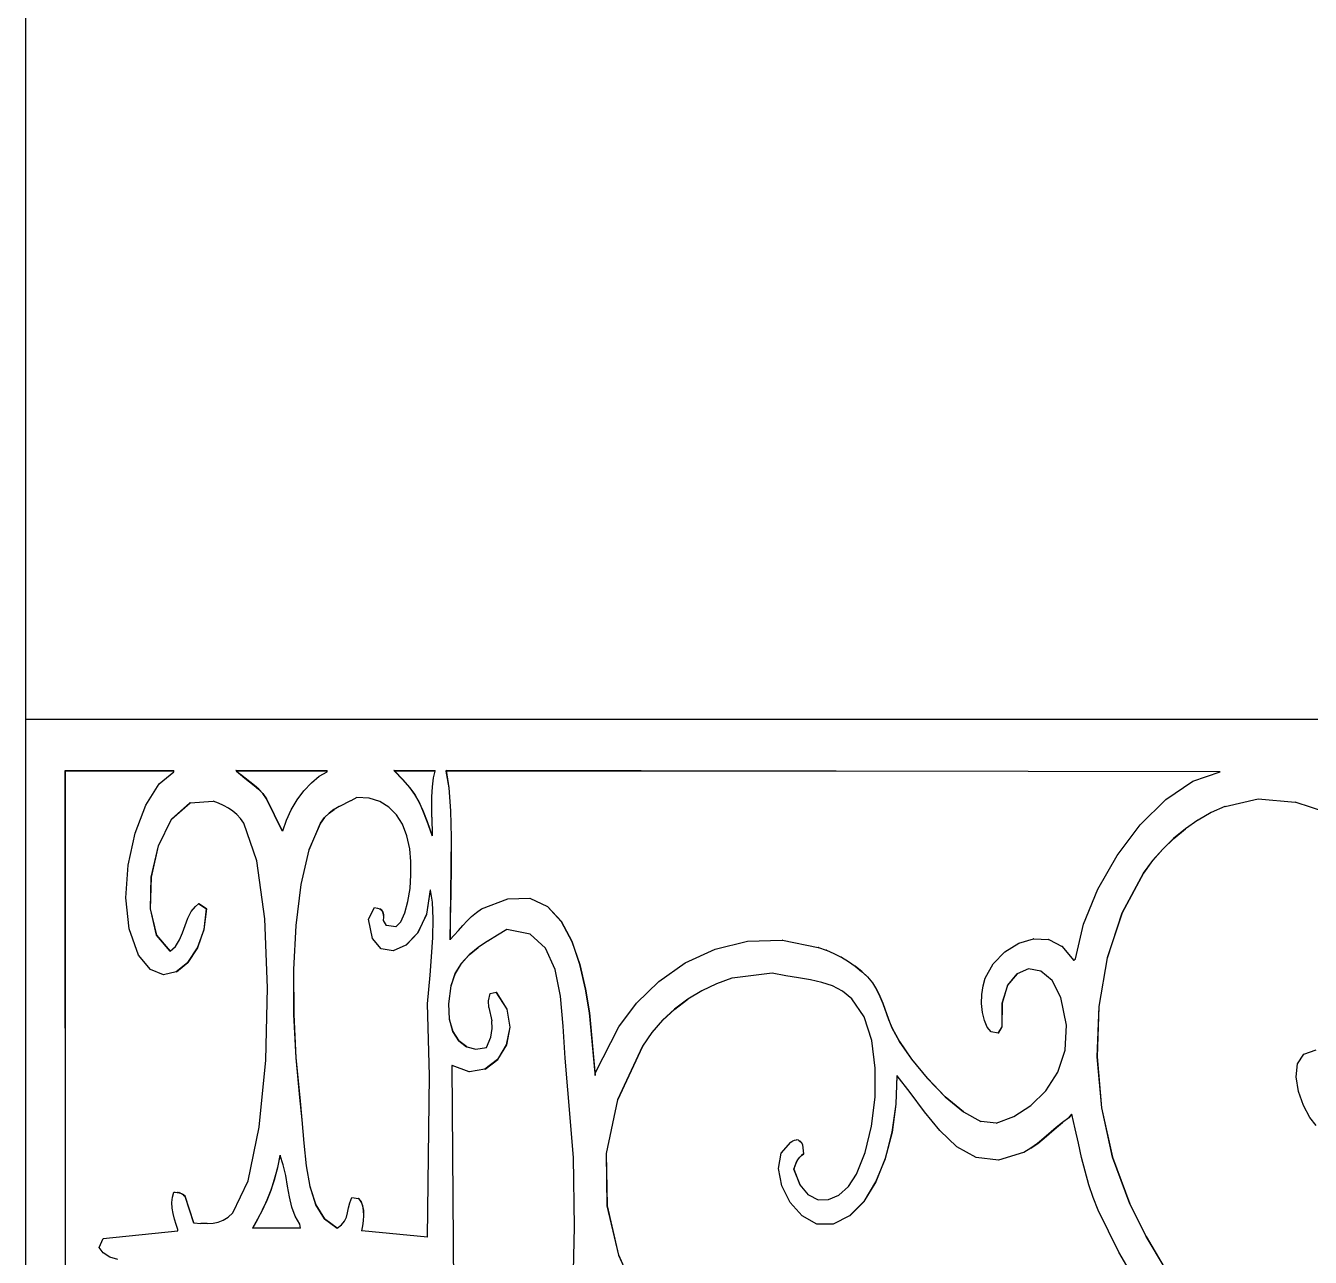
# Model space of a CAD drawing. Header units: inches. Extents: x 1397 to 20304, y -27267 to -746.
# Drawn here: x 14226.23 to 14240.91, y -23843.9 to -23829.84 of the extents above; entities that cross this region are included whole.
import ezdxf

# ---------------------------------------------------------------- set-up
doc = ezdxf.new("R2010")
doc.units = ezdxf.units.IN
doc.header["$LTSCALE"] = 17
doc.header["$MEASUREMENT"] = 0
doc.layers.add('25 BOT BAR', color=12, linetype='Continuous', lineweight=25)

msp = doc.modelspace()

# ---------------------------------------------------------------- linework, layer by layer
for p, q in [((14226.234, -23861.759), (14226.234, -23837.759)), ((14226.234, -23837.759), (14241.717, -23837.759)), ((14226.685, -23838.345), (14226.683, -23838.345)), ((14226.683, -23838.345), (14226.683, -23838.352)), ((14226.685, -23838.352), (14226.683, -23838.352)), ((14226.683, -23838.352), (14226.688, -23847.259)), ((14226.685, -23838.345), (14227.928, -23838.345)), ((14226.685, -23838.352), (14226.685, -23838.345)), ((14227.928, -23838.352), (14226.685, -23838.352)), ((14226.69, -23847.259), (14226.685, -23838.352)), ((14227.757, -23838.497), (14227.928, -23838.36)), ((14227.928, -23838.352), (14227.928, -23838.345)), ((14227.928, -23838.36), (14227.928, -23838.352)), ((14228.635, -23838.345), (14228.643, -23838.352)), ((14228.637, -23838.345), (14228.635, -23838.345)), ((14228.645, -23838.352), (14228.637, -23838.345)), ((14228.637, -23838.345), (14229.678, -23838.345)), ((14228.645, -23838.352), (14228.643, -23838.352)), ((14228.643, -23838.352), (14228.686, -23838.391)), ((14228.688, -23838.391), (14228.645, -23838.352)), ((14229.678, -23838.352), (14228.645, -23838.352)), ((14229.587, -23838.411), (14229.678, -23838.36)), ((14229.678, -23838.352), (14229.678, -23838.345)), ((14229.678, -23838.36), (14229.678, -23838.352)), ((14230.441, -23838.345), (14230.544, -23838.45)), ((14230.443, -23838.345), (14230.441, -23838.345)), ((14230.451, -23838.352), (14230.443, -23838.345)), ((14230.443, -23838.345), (14230.912, -23838.345)), ((14230.911, -23838.352), (14230.451, -23838.352)), ((14230.546, -23838.45), (14230.451, -23838.352)), ((14230.893, -23838.43), (14230.911, -23838.352)), ((14230.911, -23838.352), (14230.912, -23838.345)), ((14231.036, -23838.345), (14231.069, -23838.542)), ((14231.038, -23838.345), (14231.036, -23838.345)), ((14231.039, -23838.352), (14231.038, -23838.345)), ((14235.493, -23838.352), (14231.038, -23838.345)), ((14235.493, -23838.352), (14231.039, -23838.352)), ((14231.071, -23838.542), (14231.039, -23838.352)), ((14239.877, -23838.36), (14235.493, -23838.352)), ((14239.567, -23838.467), (14239.877, -23838.36)), ((14227.605, -23838.741), (14227.757, -23838.497)), ((14228.686, -23838.391), (14228.738, -23838.433)), ((14228.688, -23838.391), (14228.686, -23838.391)), ((14228.74, -23838.433), (14228.688, -23838.391)), ((14228.738, -23838.433), (14228.792, -23838.474)), ((14228.74, -23838.433), (14228.738, -23838.433)), ((14228.794, -23838.474), (14228.74, -23838.433)), ((14228.792, -23838.474), (14228.845, -23838.515)), ((14228.794, -23838.474), (14228.792, -23838.474)), ((14228.847, -23838.515), (14228.794, -23838.474)), ((14228.845, -23838.515), (14228.895, -23838.559)), ((14228.847, -23838.515), (14228.845, -23838.515)), ((14228.897, -23838.559), (14228.847, -23838.515)), ((14229.411, -23838.575), (14229.497, -23838.484)), ((14229.497, -23838.484), (14229.587, -23838.411)), ((14230.544, -23838.45), (14230.62, -23838.538)), ((14230.546, -23838.45), (14230.544, -23838.45)), ((14230.622, -23838.538), (14230.546, -23838.45)), ((14230.875, -23838.644), (14230.881, -23838.532)), ((14230.881, -23838.532), (14230.893, -23838.43)), ((14239.258, -23838.676), (14239.567, -23838.467)), ((14228.895, -23838.559), (14228.941, -23838.609)), ((14228.897, -23838.559), (14228.895, -23838.559)), ((14228.944, -23838.609), (14228.897, -23838.559)), ((14228.941, -23838.609), (14228.983, -23838.667)), ((14228.944, -23838.609), (14228.941, -23838.609)), ((14228.985, -23838.667), (14228.944, -23838.609)), ((14228.983, -23838.667), (14229.162, -23839.033)), ((14228.985, -23838.667), (14228.983, -23838.667)), ((14229.164, -23839.033), (14228.985, -23838.667)), ((14229.266, -23838.793), (14229.334, -23838.679)), ((14229.334, -23838.679), (14229.411, -23838.575)), ((14230.015, -23838.652), (14229.948, -23838.691)), ((14230.156, -23838.662), (14230.015, -23838.652)), ((14230.278, -23838.699), (14230.156, -23838.662)), ((14230.62, -23838.538), (14230.678, -23838.618)), ((14230.622, -23838.538), (14230.62, -23838.538)), ((14230.681, -23838.618), (14230.622, -23838.538)), ((14230.678, -23838.618), (14230.726, -23838.703)), ((14230.681, -23838.618), (14230.678, -23838.618)), ((14230.728, -23838.703), (14230.681, -23838.618)), ((14230.874, -23838.761), (14230.875, -23838.644)), ((14231.069, -23838.542), (14231.088, -23838.805)), ((14231.071, -23838.542), (14231.069, -23838.542)), ((14231.09, -23838.805), (14231.071, -23838.542)), ((14238.965, -23838.965), (14239.258, -23838.676)), ((14239.935, -23838.755), (14240.314, -23838.667)), ((14240.314, -23838.667), (14240.734, -23838.705)), ((14227.485, -23839.062), (14227.605, -23838.741)), ((14228.11, -23838.712), (14227.899, -23838.9)), ((14227.901, -23838.9), (14228.113, -23838.712)), ((14228.113, -23838.712), (14228.11, -23838.712)), ((14228.113, -23838.712), (14228.377, -23838.696)), ((14228.437, -23838.717), (14228.377, -23838.696)), ((14228.494, -23838.743), (14228.437, -23838.717)), ((14228.549, -23838.773), (14228.494, -23838.743)), ((14228.6, -23838.808), (14228.549, -23838.773)), ((14228.646, -23838.848), (14228.6, -23838.808)), ((14229.212, -23838.912), (14229.266, -23838.793)), ((14229.699, -23838.83), (14229.647, -23838.88)), ((14229.649, -23838.88), (14229.701, -23838.83)), ((14229.755, -23838.79), (14229.699, -23838.83)), ((14229.701, -23838.83), (14229.699, -23838.83)), ((14229.701, -23838.83), (14229.757, -23838.79)), ((14229.757, -23838.79), (14229.755, -23838.79)), ((14229.815, -23838.756), (14229.757, -23838.79)), ((14229.817, -23838.756), (14229.815, -23838.756)), ((14229.946, -23838.691), (14229.817, -23838.756)), ((14229.948, -23838.691), (14229.946, -23838.691)), ((14230.383, -23838.762), (14230.278, -23838.699)), ((14230.469, -23838.849), (14230.383, -23838.762)), ((14230.726, -23838.703), (14230.77, -23838.802)), ((14230.728, -23838.703), (14230.726, -23838.703)), ((14230.772, -23838.802), (14230.728, -23838.703)), ((14230.77, -23838.802), (14230.819, -23838.928)), ((14230.772, -23838.802), (14230.77, -23838.802)), ((14230.821, -23838.928), (14230.772, -23838.802)), ((14230.875, -23838.879), (14230.874, -23838.761)), ((14231.088, -23838.805), (14231.095, -23839.11)), ((14231.09, -23838.805), (14231.088, -23838.805)), ((14231.097, -23839.11), (14231.09, -23838.805)), ((14239.775, -23838.826), (14239.626, -23838.912)), ((14239.777, -23838.826), (14239.775, -23838.826)), ((14239.933, -23838.755), (14239.777, -23838.826)), ((14239.935, -23838.755), (14239.933, -23838.755)), ((14241.107, -23838.828), (14240.734, -23838.705)), ((14227.899, -23838.9), (14227.749, -23839.204)), ((14227.751, -23839.204), (14227.901, -23838.9)), ((14227.901, -23838.9), (14227.899, -23838.9)), ((14228.688, -23838.894), (14228.646, -23838.848)), ((14228.725, -23838.945), (14228.688, -23838.894)), ((14228.874, -23839.378), (14228.725, -23838.945)), ((14229.173, -23839.033), (14229.212, -23838.912)), ((14229.6, -23838.945), (14229.469, -23839.249)), ((14229.471, -23839.249), (14229.602, -23838.945)), ((14229.647, -23838.88), (14229.6, -23838.945)), ((14229.602, -23838.945), (14229.6, -23838.945)), ((14229.602, -23838.945), (14229.649, -23838.88)), ((14229.649, -23838.88), (14229.647, -23838.88)), ((14230.537, -23838.958), (14230.469, -23838.849)), ((14230.588, -23839.089), (14230.537, -23838.958)), ((14230.819, -23838.928), (14230.879, -23839.091)), ((14230.821, -23838.928), (14230.819, -23838.928)), ((14230.879, -23839.085), (14230.821, -23838.928)), ((14230.875, -23838.879), (14230.879, -23839.085)), ((14238.702, -23839.314), (14238.965, -23838.965)), ((14239.624, -23838.912), (14239.483, -23839.01)), ((14239.626, -23838.912), (14239.624, -23838.912)), ((14227.406, -23839.426), (14227.485, -23839.062)), ((14229.164, -23839.033), (14229.162, -23839.033)), ((14229.173, -23839.033), (14229.164, -23839.033)), ((14230.621, -23839.238), (14230.588, -23839.089)), ((14230.879, -23839.091), (14230.879, -23839.085)), ((14231.095, -23839.11), (14231.094, -23839.433)), ((14231.097, -23839.11), (14231.095, -23839.11)), ((14231.096, -23839.433), (14231.097, -23839.11)), ((14239.347, -23839.12), (14239.222, -23839.242)), ((14239.224, -23839.242), (14239.349, -23839.12)), ((14239.481, -23839.01), (14239.347, -23839.12)), ((14239.349, -23839.12), (14239.347, -23839.12)), ((14239.349, -23839.12), (14239.483, -23839.01)), ((14239.483, -23839.01), (14239.481, -23839.01)), ((14227.749, -23839.204), (14227.666, -23839.564)), ((14227.668, -23839.564), (14227.751, -23839.204)), ((14227.751, -23839.204), (14227.749, -23839.204)), ((14229.469, -23839.249), (14229.377, -23839.648)), ((14229.379, -23839.648), (14229.471, -23839.249)), ((14229.471, -23839.249), (14229.469, -23839.249)), ((14230.635, -23839.382), (14230.621, -23839.238)), ((14239.222, -23839.242), (14239.106, -23839.374)), ((14239.109, -23839.374), (14239.224, -23839.242)), ((14239.224, -23839.242), (14239.222, -23839.242)), ((14228.964, -23840.037), (14228.874, -23839.378)), ((14230.635, -23839.538), (14230.635, -23839.382)), ((14238.482, -23839.7), (14238.702, -23839.314)), ((14239.106, -23839.374), (14239.002, -23839.516)), ((14239.004, -23839.516), (14239.109, -23839.374)), ((14239.109, -23839.374), (14239.106, -23839.374)), ((14227.379, -23839.8), (14227.406, -23839.426)), ((14230.624, -23839.694), (14230.635, -23839.538)), ((14231.094, -23839.433), (14231.089, -23839.752)), ((14231.091, -23839.752), (14231.096, -23839.433)), ((14231.096, -23839.433), (14231.094, -23839.433)), ((14239.002, -23839.516), (14238.758, -23839.969)), ((14238.76, -23839.969), (14239.004, -23839.516)), ((14239.004, -23839.516), (14239.002, -23839.516)), ((14227.666, -23839.564), (14227.656, -23839.924)), ((14227.658, -23839.924), (14227.668, -23839.564)), ((14227.668, -23839.564), (14227.666, -23839.564)), ((14229.377, -23839.648), (14229.32, -23840.113)), ((14229.323, -23840.113), (14229.379, -23839.648)), ((14229.379, -23839.648), (14229.377, -23839.648)), ((14230.6, -23839.842), (14230.624, -23839.694)), ((14230.856, -23839.706), (14230.813, -23839.985)), ((14230.858, -23839.713), (14230.856, -23839.706)), ((14238.319, -23840.101), (14238.482, -23839.7)), ((14227.415, -23840.154), (14227.379, -23839.8)), ((14230.566, -23839.971), (14230.6, -23839.842)), ((14230.815, -23839.985), (14230.858, -23839.713)), ((14230.881, -23839.85), (14230.858, -23839.713)), ((14230.889, -23840.037), (14230.881, -23839.85)), ((14231.089, -23839.752), (14231.084, -23840.041)), ((14231.086, -23840.041), (14231.091, -23839.752)), ((14231.091, -23839.752), (14231.089, -23839.752)), ((14231.44, -23839.926), (14231.743, -23839.809)), ((14231.743, -23839.809), (14231.992, -23839.803)), ((14231.994, -23839.803), (14231.992, -23839.803)), ((14231.994, -23839.803), (14232.193, -23839.896)), ((14227.656, -23839.924), (14227.727, -23840.225)), ((14227.658, -23839.924), (14227.656, -23839.924)), ((14227.729, -23840.225), (14227.658, -23839.924)), ((14228.085, -23840.03), (14228.123, -23839.956)), ((14228.123, -23839.956), (14228.175, -23839.897)), ((14228.175, -23839.897), (14228.209, -23839.867)), ((14228.211, -23839.867), (14228.209, -23839.867)), ((14228.209, -23839.867), (14228.21, -23839.868)), ((14228.211, -23839.867), (14228.21, -23839.868)), ((14228.21, -23839.868), (14228.298, -23839.926)), ((14228.298, -23839.926), (14228.211, -23839.867)), ((14228.298, -23839.926), (14228.27, -23840.161)), ((14228.272, -23840.161), (14228.3, -23839.926)), ((14228.3, -23839.926), (14228.298, -23839.926)), ((14230.15, -23840.043), (14230.217, -23839.911)), ((14230.219, -23839.911), (14230.217, -23839.911)), ((14230.219, -23839.911), (14230.251, -23839.915)), ((14230.253, -23839.915), (14230.251, -23839.915)), ((14230.253, -23839.915), (14230.279, -23839.925)), ((14230.279, -23839.925), (14230.299, -23839.941)), ((14230.281, -23839.925), (14230.279, -23839.925)), ((14230.301, -23839.941), (14230.281, -23839.925)), ((14230.299, -23839.941), (14230.313, -23839.962)), ((14230.301, -23839.941), (14230.299, -23839.941)), ((14230.315, -23839.962), (14230.301, -23839.941)), ((14230.313, -23839.962), (14230.321, -23839.989)), ((14230.315, -23839.962), (14230.313, -23839.962)), ((14230.323, -23839.989), (14230.315, -23839.962)), ((14230.321, -23839.989), (14230.322, -23840.02)), ((14230.323, -23839.989), (14230.321, -23839.989)), ((14230.324, -23840.02), (14230.323, -23839.989)), ((14230.52, -23840.071), (14230.566, -23839.971)), ((14230.813, -23839.985), (14230.713, -23840.199)), ((14230.715, -23840.199), (14230.815, -23839.985)), ((14230.815, -23839.985), (14230.813, -23839.985)), ((14231.327, -23840.011), (14231.382, -23839.965)), ((14231.382, -23839.965), (14231.44, -23839.926)), ((14232.193, -23839.896), (14232.351, -23840.068)), ((14232.195, -23839.896), (14232.193, -23839.896)), ((14232.353, -23840.068), (14232.195, -23839.896)), ((14238.758, -23839.969), (14238.589, -23840.483)), ((14238.591, -23840.483), (14238.76, -23839.969)), ((14238.76, -23839.969), (14238.758, -23839.969)), ((14228.024, -23840.198), (14228.054, -23840.113)), ((14228.054, -23840.113), (14228.085, -23840.03)), ((14228.997, -23840.827), (14228.964, -23840.037)), ((14229.32, -23840.113), (14229.295, -23840.617)), ((14229.297, -23840.617), (14229.323, -23840.113)), ((14229.323, -23840.113), (14229.32, -23840.113)), ((14230.194, -23840.262), (14230.15, -23840.043)), ((14230.322, -23840.02), (14230.318, -23840.058)), ((14230.318, -23840.058), (14230.351, -23840.116)), ((14230.32, -23840.058), (14230.318, -23840.058)), ((14230.32, -23840.058), (14230.324, -23840.02)), ((14230.354, -23840.116), (14230.32, -23840.058)), ((14230.324, -23840.02), (14230.322, -23840.02)), ((14230.354, -23840.116), (14230.351, -23840.116)), ((14230.464, -23840.131), (14230.354, -23840.116)), ((14230.464, -23840.131), (14230.52, -23840.071)), ((14230.884, -23840.25), (14230.889, -23840.037)), ((14231.084, -23840.041), (14231.081, -23840.277)), ((14231.083, -23840.275), (14231.086, -23840.041)), ((14231.086, -23840.041), (14231.084, -23840.041)), ((14231.178, -23840.172), (14231.226, -23840.116)), ((14231.226, -23840.116), (14231.276, -23840.062)), ((14231.276, -23840.062), (14231.327, -23840.011)), ((14232.351, -23840.068), (14232.473, -23840.297)), ((14232.353, -23840.068), (14232.351, -23840.068)), ((14232.475, -23840.297), (14232.353, -23840.068)), ((14238.228, -23840.497), (14238.319, -23840.101)), ((14227.524, -23840.453), (14227.415, -23840.154)), ((14227.727, -23840.225), (14227.883, -23840.409)), ((14227.729, -23840.225), (14227.727, -23840.225)), ((14227.884, -23840.408), (14227.729, -23840.225)), ((14227.945, -23840.353), (14227.99, -23840.28)), ((14227.99, -23840.28), (14228.024, -23840.198)), ((14228.27, -23840.161), (14228.195, -23840.37)), ((14228.198, -23840.37), (14228.272, -23840.161)), ((14228.272, -23840.161), (14228.27, -23840.161)), ((14230.295, -23840.38), (14230.194, -23840.262)), ((14230.713, -23840.199), (14230.577, -23840.341)), ((14230.58, -23840.341), (14230.715, -23840.199)), ((14230.715, -23840.199), (14230.713, -23840.199)), ((14230.871, -23840.471), (14230.884, -23840.25)), ((14231.081, -23840.277), (14231.083, -23840.275)), ((14231.083, -23840.275), (14231.13, -23840.226)), ((14231.13, -23840.226), (14231.178, -23840.172)), ((14231.51, -23840.292), (14231.403, -23840.365)), ((14231.512, -23840.292), (14231.51, -23840.292)), ((14231.622, -23840.225), (14231.512, -23840.292)), ((14231.625, -23840.225), (14231.622, -23840.225)), ((14231.731, -23840.16), (14231.625, -23840.225)), ((14231.995, -23840.215), (14231.731, -23840.16)), ((14232.172, -23840.375), (14231.995, -23840.215)), ((14232.473, -23840.297), (14232.563, -23840.561)), ((14232.475, -23840.297), (14232.473, -23840.297)), ((14232.565, -23840.561), (14232.475, -23840.297)), ((14234.109, -23840.384), (14234.481, -23840.292)), ((14234.481, -23840.292), (14234.877, -23840.281)), ((14234.879, -23840.281), (14234.877, -23840.281)), ((14234.879, -23840.281), (14235.288, -23840.365)), ((14237.577, -23840.316), (14237.748, -23840.266)), ((14237.75, -23840.266), (14237.748, -23840.266)), ((14237.75, -23840.266), (14237.919, -23840.276)), ((14237.921, -23840.276), (14237.919, -23840.276)), ((14237.921, -23840.276), (14238.075, -23840.354)), ((14227.883, -23840.409), (14227.884, -23840.408)), ((14227.884, -23840.408), (14227.945, -23840.353)), ((14228.195, -23840.37), (14228.086, -23840.536)), ((14228.088, -23840.536), (14228.198, -23840.37)), ((14228.198, -23840.37), (14228.195, -23840.37)), ((14230.431, -23840.404), (14230.295, -23840.38)), ((14230.433, -23840.404), (14230.431, -23840.404)), ((14230.577, -23840.341), (14230.433, -23840.404)), ((14230.58, -23840.341), (14230.577, -23840.341)), ((14231.401, -23840.365), (14231.299, -23840.449)), ((14231.301, -23840.449), (14231.403, -23840.365)), ((14231.403, -23840.365), (14231.401, -23840.365)), ((14232.282, -23840.617), (14232.172, -23840.375)), ((14233.768, -23840.542), (14234.109, -23840.384)), ((14235.29, -23840.365), (14235.288, -23840.365)), ((14235.29, -23840.365), (14235.377, -23840.397)), ((14235.38, -23840.397), (14235.377, -23840.397)), ((14235.38, -23840.397), (14235.465, -23840.435)), ((14235.467, -23840.435), (14235.465, -23840.435)), ((14235.467, -23840.435), (14235.55, -23840.478)), ((14237.287, -23840.551), (14237.419, -23840.414)), ((14237.419, -23840.414), (14237.577, -23840.316)), ((14238.075, -23840.354), (14238.205, -23840.511)), ((14238.077, -23840.354), (14238.075, -23840.354)), ((14238.207, -23840.511), (14238.077, -23840.354)), ((14227.661, -23840.618), (14227.524, -23840.453)), ((14228.086, -23840.536), (14227.953, -23840.644)), ((14227.956, -23840.644), (14228.088, -23840.536)), ((14228.088, -23840.536), (14228.086, -23840.536)), ((14230.853, -23840.683), (14230.871, -23840.471)), ((14231.21, -23840.547), (14231.139, -23840.664)), ((14231.141, -23840.664), (14231.212, -23840.547)), ((14231.299, -23840.449), (14231.21, -23840.547)), ((14231.212, -23840.547), (14231.21, -23840.547)), ((14231.212, -23840.547), (14231.301, -23840.449)), ((14231.301, -23840.449), (14231.299, -23840.449)), ((14232.563, -23840.561), (14232.628, -23840.84)), ((14232.565, -23840.561), (14232.563, -23840.561)), ((14232.63, -23840.84), (14232.565, -23840.561)), ((14233.466, -23840.753), (14233.768, -23840.542)), ((14235.552, -23840.478), (14235.55, -23840.478)), ((14235.552, -23840.478), (14235.632, -23840.527)), ((14235.634, -23840.527), (14235.632, -23840.527)), ((14235.634, -23840.527), (14235.709, -23840.58)), ((14235.709, -23840.58), (14235.782, -23840.639)), ((14235.711, -23840.58), (14235.709, -23840.58)), ((14235.784, -23840.639), (14235.711, -23840.58)), ((14237.195, -23840.716), (14237.287, -23840.551)), ((14238.205, -23840.511), (14238.207, -23840.511)), ((14238.207, -23840.511), (14238.228, -23840.497)), ((14238.589, -23840.483), (14238.494, -23841.038)), ((14238.496, -23841.038), (14238.591, -23840.483)), ((14238.591, -23840.483), (14238.589, -23840.483)), ((14227.808, -23840.677), (14227.661, -23840.618)), ((14227.81, -23840.677), (14227.808, -23840.677)), ((14227.809, -23840.676), (14227.81, -23840.677)), ((14227.953, -23840.644), (14227.81, -23840.677)), ((14227.956, -23840.644), (14227.953, -23840.644)), ((14229.295, -23840.617), (14229.296, -23841.131)), ((14229.297, -23840.617), (14229.295, -23840.617)), ((14229.298, -23841.131), (14229.297, -23840.617)), ((14230.823, -23841.009), (14230.853, -23840.683)), ((14231.139, -23840.664), (14231.092, -23840.804)), ((14231.094, -23840.804), (14231.141, -23840.664)), ((14231.141, -23840.664), (14231.139, -23840.664)), ((14232.342, -23840.921), (14232.282, -23840.617)), ((14234.301, -23840.716), (14234.127, -23840.78)), ((14234.303, -23840.716), (14234.301, -23840.716)), ((14234.761, -23840.658), (14234.303, -23840.716)), ((14234.916, -23840.688), (14234.761, -23840.658)), ((14235.062, -23840.712), (14234.916, -23840.688)), ((14235.2, -23840.735), (14235.062, -23840.712)), ((14235.329, -23840.764), (14235.2, -23840.735)), ((14235.782, -23840.639), (14235.849, -23840.702)), ((14235.784, -23840.639), (14235.782, -23840.639)), ((14235.851, -23840.702), (14235.784, -23840.639)), ((14235.849, -23840.702), (14235.907, -23840.771)), ((14235.851, -23840.702), (14235.849, -23840.702)), ((14235.91, -23840.771), (14235.851, -23840.702)), ((14237.17, -23840.805), (14237.195, -23840.716)), ((14237.558, -23840.666), (14237.45, -23840.797)), ((14237.453, -23840.797), (14237.56, -23840.666)), ((14237.56, -23840.666), (14237.558, -23840.666)), ((14237.69, -23840.611), (14237.56, -23840.666)), ((14237.83, -23840.635), (14237.69, -23840.611)), ((14237.96, -23840.742), (14237.83, -23840.635)), ((14228.976, -23841.652), (14228.997, -23840.827)), ((14231.092, -23840.804), (14231.064, -23841.008)), ((14231.067, -23841.008), (14231.094, -23840.804)), ((14231.094, -23840.804), (14231.092, -23840.804)), ((14231.541, -23840.892), (14231.608, -23840.877)), ((14231.61, -23840.877), (14231.608, -23840.877)), ((14231.608, -23840.877), (14231.731, -23841.07)), ((14231.61, -23840.877), (14231.608, -23840.878)), ((14231.733, -23841.07), (14231.61, -23840.877)), ((14232.628, -23840.84), (14232.674, -23841.112)), ((14232.63, -23840.84), (14232.628, -23840.84)), ((14232.676, -23841.112), (14232.63, -23840.84)), ((14233.211, -23841.001), (14233.466, -23840.753)), ((14233.956, -23840.86), (14233.798, -23840.957)), ((14233.959, -23840.86), (14233.956, -23840.86)), ((14234.125, -23840.78), (14233.959, -23840.86)), ((14234.127, -23840.78), (14234.125, -23840.78)), ((14235.45, -23840.805), (14235.329, -23840.764)), ((14235.563, -23840.865), (14235.45, -23840.805)), ((14235.67, -23840.951), (14235.563, -23840.865)), ((14235.907, -23840.771), (14235.954, -23840.845)), ((14235.91, -23840.771), (14235.907, -23840.771)), ((14235.956, -23840.845), (14235.91, -23840.771)), ((14235.954, -23840.845), (14235.992, -23840.924)), ((14235.956, -23840.845), (14235.954, -23840.845)), ((14235.995, -23840.924), (14235.956, -23840.845)), ((14237.156, -23840.903), (14237.17, -23840.805)), ((14237.45, -23840.797), (14237.387, -23841)), ((14237.389, -23841), (14237.453, -23840.797)), ((14237.453, -23840.797), (14237.45, -23840.797)), ((14238.059, -23840.936), (14237.96, -23840.742)), ((14230.845, -23841.829), (14230.823, -23841.009)), ((14231.064, -23841.008), (14231.073, -23841.183)), ((14231.067, -23841.008), (14231.064, -23841.008)), ((14231.075, -23841.183), (14231.067, -23841.008)), ((14231.52, -23840.975), (14231.541, -23840.892)), ((14231.524, -23841.051), (14231.52, -23840.975)), ((14232.374, -23841.266), (14232.342, -23840.921)), ((14233.011, -23841.273), (14233.211, -23841.001)), ((14233.796, -23840.957), (14233.647, -23841.069)), ((14233.649, -23841.069), (14233.798, -23840.957)), ((14233.798, -23840.957), (14233.796, -23840.957)), ((14235.811, -23841.157), (14235.67, -23840.951)), ((14235.992, -23840.924), (14236.026, -23841.007)), ((14235.995, -23840.924), (14235.992, -23840.924)), ((14236.028, -23841.007), (14235.995, -23840.924)), ((14236.026, -23841.007), (14236.091, -23841.189)), ((14236.028, -23841.007), (14236.026, -23841.007)), ((14236.093, -23841.189), (14236.028, -23841.007)), ((14237.154, -23841.006), (14237.156, -23840.903)), ((14237.164, -23841.107), (14237.154, -23841.006)), ((14237.387, -23841), (14237.386, -23841.273)), ((14237.389, -23841), (14237.387, -23841)), ((14237.388, -23841.273), (14237.389, -23841)), ((14238.124, -23841.253), (14238.059, -23840.936)), ((14229.296, -23841.131), (14229.32, -23841.627)), ((14229.298, -23841.131), (14229.296, -23841.131)), ((14229.323, -23841.627), (14229.298, -23841.131)), ((14231.524, -23841.051), (14231.557, -23841.203)), ((14231.733, -23841.07), (14231.731, -23841.07)), ((14231.731, -23841.07), (14231.765, -23841.277)), ((14231.767, -23841.277), (14231.733, -23841.07)), ((14232.674, -23841.112), (14232.741, -23841.829)), ((14232.676, -23841.112), (14232.674, -23841.112)), ((14232.741, -23841.8), (14232.676, -23841.112)), ((14233.647, -23841.069), (14233.51, -23841.197)), ((14233.512, -23841.197), (14233.649, -23841.069)), ((14233.649, -23841.069), (14233.647, -23841.069)), ((14235.899, -23841.429), (14235.811, -23841.157)), ((14237.185, -23841.199), (14237.164, -23841.107)), ((14238.494, -23841.038), (14238.472, -23841.615)), ((14238.475, -23841.615), (14238.496, -23841.038)), ((14238.496, -23841.038), (14238.494, -23841.038)), ((14231.075, -23841.183), (14231.073, -23841.183)), ((14231.073, -23841.183), (14231.113, -23841.325)), ((14231.115, -23841.325), (14231.075, -23841.183)), ((14231.547, -23841.389), (14231.563, -23841.29)), ((14231.563, -23841.29), (14231.557, -23841.203)), ((14231.765, -23841.277), (14231.725, -23841.477)), ((14231.728, -23841.477), (14231.767, -23841.277)), ((14231.767, -23841.277), (14231.765, -23841.277)), ((14232.396, -23841.629), (14232.374, -23841.266)), ((14232.741, -23841.8), (14233.011, -23841.273)), ((14233.51, -23841.197), (14233.387, -23841.338)), ((14233.389, -23841.338), (14233.512, -23841.197)), ((14233.512, -23841.197), (14233.51, -23841.197)), ((14236.091, -23841.189), (14236.13, -23841.287)), ((14236.093, -23841.189), (14236.091, -23841.189)), ((14236.132, -23841.287), (14236.093, -23841.189)), ((14236.13, -23841.287), (14236.214, -23841.441)), ((14236.132, -23841.287), (14236.13, -23841.287)), ((14236.216, -23841.441), (14236.132, -23841.287)), ((14237.218, -23841.276), (14237.185, -23841.199)), ((14237.263, -23841.331), (14237.218, -23841.276)), ((14237.386, -23841.273), (14237.341, -23841.346)), ((14237.343, -23841.346), (14237.388, -23841.273)), ((14237.388, -23841.273), (14237.386, -23841.273)), ((14238.107, -23841.539), (14238.124, -23841.253)), ((14231.115, -23841.325), (14231.113, -23841.325)), ((14231.113, -23841.325), (14231.18, -23841.433)), ((14231.182, -23841.433), (14231.115, -23841.325)), ((14231.182, -23841.433), (14231.18, -23841.433)), ((14231.18, -23841.433), (14231.269, -23841.501)), ((14231.272, -23841.501), (14231.182, -23841.433)), ((14231.496, -23841.507), (14231.547, -23841.389)), ((14233.387, -23841.338), (14233.28, -23841.492)), ((14233.282, -23841.492), (14233.389, -23841.338)), ((14233.389, -23841.338), (14233.387, -23841.338)), ((14235.939, -23841.744), (14235.899, -23841.429)), ((14236.214, -23841.441), (14236.354, -23841.641)), ((14236.216, -23841.441), (14236.214, -23841.441)), ((14236.356, -23841.641), (14236.216, -23841.441)), ((14237.341, -23841.346), (14237.263, -23841.331)), ((14237.343, -23841.346), (14237.341, -23841.346)), ((14231.272, -23841.501), (14231.269, -23841.501)), ((14231.272, -23841.501), (14231.376, -23841.527)), ((14231.376, -23841.527), (14231.496, -23841.507)), ((14231.725, -23841.477), (14231.625, -23841.644)), ((14231.628, -23841.644), (14231.728, -23841.477)), ((14231.728, -23841.477), (14231.725, -23841.477)), ((14233.28, -23841.492), (14232.995, -23842.104)), ((14232.997, -23842.104), (14233.282, -23841.492)), ((14233.282, -23841.492), (14233.28, -23841.492)), ((14238.024, -23841.79), (14238.107, -23841.539)), ((14238.472, -23841.615), (14238.524, -23842.196)), ((14238.475, -23841.615), (14238.472, -23841.615)), ((14238.526, -23842.196), (14238.475, -23841.615)), ((14240.761, -23841.694), (14240.834, -23841.584)), ((14240.834, -23841.584), (14240.976, -23841.536)), ((14228.901, -23842.419), (14228.976, -23841.652)), ((14229.32, -23841.627), (14229.364, -23842.078)), ((14229.323, -23841.627), (14229.32, -23841.627)), ((14229.366, -23842.078), (14229.323, -23841.627)), ((14231.103, -23841.712), (14231.148, -23847.538)), ((14231.105, -23841.712), (14231.103, -23841.712)), ((14231.15, -23847.535), (14231.105, -23841.712)), ((14231.3, -23841.786), (14231.105, -23841.712)), ((14231.479, -23841.755), (14231.303, -23841.786)), ((14231.625, -23841.644), (14231.479, -23841.755)), ((14231.481, -23841.755), (14231.479, -23841.755)), ((14231.481, -23841.755), (14231.628, -23841.644)), ((14231.628, -23841.644), (14231.625, -23841.644)), ((14232.427, -23841.99), (14232.396, -23841.629)), ((14235.936, -23842.077), (14235.939, -23841.744)), ((14236.354, -23841.641), (14236.533, -23841.86)), ((14236.356, -23841.641), (14236.354, -23841.641)), ((14236.535, -23841.86), (14236.356, -23841.641)), ((14240.746, -23841.842), (14240.761, -23841.694)), ((14230.823, -23843.673), (14230.845, -23841.829)), ((14231.303, -23841.786), (14231.3, -23841.786)), ((14232.741, -23841.829), (14232.741, -23841.8)), ((14236.186, -23841.829), (14236.175, -23842.155)), ((14236.178, -23842.155), (14236.188, -23841.832)), ((14236.188, -23841.832), (14236.186, -23841.829)), ((14236.339, -23842.022), (14236.188, -23841.832)), ((14236.533, -23841.86), (14236.736, -23842.07)), ((14236.535, -23841.86), (14236.533, -23841.86)), ((14236.738, -23842.07), (14236.535, -23841.86)), ((14237.889, -23842.002), (14238.024, -23841.79)), ((14240.773, -23842.009), (14240.746, -23841.842)), ((14232.49, -23842.765), (14232.427, -23841.99)), ((14236.501, -23842.241), (14236.339, -23842.022)), ((14237.717, -23842.172), (14237.889, -23842.002)), ((14240.83, -23842.171), (14240.773, -23842.009)), ((14229.364, -23842.078), (14229.39, -23842.336)), ((14229.366, -23842.078), (14229.364, -23842.078)), ((14229.392, -23842.336), (14229.366, -23842.078)), ((14232.995, -23842.104), (14232.866, -23842.717)), ((14232.868, -23842.717), (14232.997, -23842.104)), ((14232.997, -23842.104), (14232.995, -23842.104)), ((14235.896, -23842.406), (14235.936, -23842.077)), ((14236.175, -23842.155), (14236.131, -23842.475)), ((14236.133, -23842.475), (14236.178, -23842.155)), ((14236.178, -23842.155), (14236.175, -23842.155)), ((14236.736, -23842.07), (14236.945, -23842.243)), ((14236.738, -23842.07), (14236.736, -23842.07)), ((14236.947, -23842.243), (14236.738, -23842.07)), ((14237.522, -23842.296), (14237.717, -23842.172)), ((14238.526, -23842.196), (14238.524, -23842.196)), ((14238.524, -23842.196), (14238.648, -23842.762)), ((14238.65, -23842.762), (14238.526, -23842.196)), ((14240.902, -23842.309), (14240.83, -23842.171)), ((14229.39, -23842.336), (14229.412, -23842.601)), ((14229.392, -23842.336), (14229.39, -23842.336)), ((14229.414, -23842.601), (14229.392, -23842.336)), ((14236.677, -23842.457), (14236.501, -23842.241)), ((14236.947, -23842.243), (14236.945, -23842.243)), ((14236.947, -23842.243), (14237.145, -23842.353)), ((14237.319, -23842.371), (14237.522, -23842.296)), ((14238.149, -23842.312), (14238.079, -23842.363)), ((14238.183, -23842.268), (14238.149, -23842.312)), ((14238.151, -23842.312), (14238.149, -23842.312)), ((14238.151, -23842.312), (14238.183, -23842.27)), ((14238.183, -23842.27), (14238.183, -23842.268)), ((14238.222, -23842.436), (14238.183, -23842.27)), ((14240.976, -23842.4), (14240.902, -23842.309)), ((14228.776, -23843.031), (14228.901, -23842.419)), ((14235.824, -23842.706), (14235.896, -23842.406)), ((14236.131, -23842.475), (14236.053, -23842.775)), ((14236.055, -23842.775), (14236.133, -23842.475)), ((14236.133, -23842.475), (14236.131, -23842.475)), ((14236.872, -23842.641), (14236.677, -23842.457)), ((14237.147, -23842.353), (14237.145, -23842.353)), ((14237.319, -23842.371), (14237.147, -23842.353)), ((14238.006, -23842.421), (14237.865, -23842.544)), ((14237.867, -23842.544), (14238.008, -23842.421)), ((14238.077, -23842.363), (14238.006, -23842.421)), ((14238.008, -23842.421), (14238.006, -23842.421)), ((14238.008, -23842.421), (14238.079, -23842.363)), ((14238.079, -23842.363), (14238.077, -23842.363)), ((14238.259, -23842.601), (14238.222, -23842.436)), ((14229.412, -23842.601), (14229.439, -23842.859)), ((14229.414, -23842.601), (14229.412, -23842.601)), ((14229.441, -23842.859), (14229.414, -23842.601)), ((14234.864, -23842.716), (14234.974, -23842.59)), ((14234.974, -23842.59), (14234.996, -23842.574)), ((14234.996, -23842.574), (14235.018, -23842.565)), ((14235.018, -23842.565), (14235.039, -23842.562)), ((14235.042, -23842.562), (14235.039, -23842.562)), ((14235.039, -23842.562), (14235.04, -23842.562)), ((14235.042, -23842.562), (14235.04, -23842.562)), ((14235.06, -23842.566), (14235.042, -23842.562)), ((14235.062, -23842.566), (14235.06, -23842.566)), ((14235.062, -23842.566), (14235.078, -23842.576)), ((14235.078, -23842.576), (14235.095, -23842.594)), ((14235.081, -23842.576), (14235.078, -23842.576)), ((14235.097, -23842.594), (14235.081, -23842.576)), ((14235.095, -23842.594), (14235.109, -23842.619)), ((14235.097, -23842.594), (14235.095, -23842.594)), ((14235.111, -23842.619), (14235.097, -23842.594)), ((14235.109, -23842.619), (14235.12, -23842.722)), ((14235.111, -23842.619), (14235.109, -23842.619)), ((14235.122, -23842.722), (14235.111, -23842.619)), ((14237.093, -23842.763), (14236.872, -23842.641)), ((14237.792, -23842.604), (14237.715, -23842.659)), ((14237.717, -23842.659), (14237.794, -23842.604)), ((14237.865, -23842.544), (14237.792, -23842.604)), ((14237.794, -23842.604), (14237.792, -23842.604)), ((14237.794, -23842.604), (14237.867, -23842.544)), ((14237.867, -23842.544), (14237.865, -23842.544)), ((14238.296, -23842.763), (14238.259, -23842.601)), ((14229.114, -23842.879), (14229.141, -23842.741)), ((14229.14, -23842.737), (14229.127, -23842.803)), ((14229.141, -23842.741), (14229.127, -23842.803)), ((14229.141, -23842.741), (14229.14, -23842.737)), ((14229.177, -23842.85), (14229.141, -23842.741)), ((14232.504, -23843.557), (14232.49, -23842.765)), ((14232.866, -23842.717), (14232.876, -23843.315)), ((14232.868, -23842.717), (14232.866, -23842.717)), ((14232.878, -23843.315), (14232.868, -23842.717)), ((14234.834, -23842.89), (14234.864, -23842.716)), ((14235.059, -23842.781), (14235.044, -23842.803)), ((14235.046, -23842.803), (14235.061, -23842.781)), ((14235.076, -23842.762), (14235.059, -23842.781)), ((14235.061, -23842.781), (14235.059, -23842.781)), ((14235.061, -23842.781), (14235.078, -23842.762)), ((14235.096, -23842.743), (14235.076, -23842.762)), ((14235.078, -23842.762), (14235.076, -23842.762)), ((14235.078, -23842.762), (14235.098, -23842.743)), ((14235.12, -23842.722), (14235.096, -23842.743)), ((14235.098, -23842.743), (14235.096, -23842.743)), ((14235.098, -23842.743), (14235.122, -23842.722)), ((14235.122, -23842.722), (14235.12, -23842.722)), ((14235.726, -23842.956), (14235.824, -23842.706)), ((14236.053, -23842.775), (14235.945, -23843.044)), ((14235.947, -23843.044), (14236.055, -23842.775)), ((14236.055, -23842.775), (14236.053, -23842.775)), ((14237.345, -23842.795), (14237.093, -23842.763)), ((14237.633, -23842.707), (14237.347, -23842.795)), ((14237.635, -23842.707), (14237.633, -23842.707)), ((14237.715, -23842.659), (14237.635, -23842.707)), ((14237.717, -23842.659), (14237.715, -23842.659)), ((14238.336, -23842.921), (14238.296, -23842.763)), ((14238.65, -23842.762), (14238.648, -23842.762)), ((14238.648, -23842.762), (14238.845, -23843.293)), ((14238.847, -23843.293), (14238.65, -23842.762)), ((14229.078, -23843.012), (14229.114, -23842.879)), ((14229.111, -23842.879), (14229.093, -23842.95)), ((14229.127, -23842.803), (14229.111, -23842.879)), ((14229.114, -23842.879), (14229.111, -23842.879)), ((14229.204, -23842.97), (14229.177, -23842.85)), ((14229.439, -23842.859), (14229.48, -23843.097)), ((14229.441, -23842.859), (14229.439, -23842.859)), ((14229.483, -23843.097), (14229.441, -23842.859)), ((14234.873, -23843.087), (14234.834, -23842.89)), ((14235.019, -23842.859), (14235.008, -23842.898)), ((14235.008, -23842.898), (14235.079, -23843.076)), ((14235.01, -23842.898), (14235.008, -23842.898)), ((14235.01, -23842.898), (14235.022, -23842.859)), ((14235.081, -23843.076), (14235.01, -23842.898)), ((14235.031, -23842.828), (14235.019, -23842.859)), ((14235.022, -23842.859), (14235.019, -23842.859)), ((14235.022, -23842.859), (14235.034, -23842.828)), ((14235.044, -23842.803), (14235.031, -23842.828)), ((14235.034, -23842.828), (14235.031, -23842.828)), ((14235.034, -23842.828), (14235.046, -23842.803)), ((14235.046, -23842.803), (14235.044, -23842.803)), ((14237.347, -23842.795), (14237.345, -23842.795)), ((14238.379, -23843.075), (14238.336, -23842.921)), ((14228.601, -23843.395), (14228.776, -23843.031)), ((14229.076, -23843.012), (14229.035, -23843.136)), ((14229.037, -23843.136), (14229.078, -23843.012)), ((14229.093, -23842.95), (14229.076, -23843.012)), ((14229.078, -23843.012), (14229.076, -23843.012)), ((14229.093, -23842.95), (14229.078, -23843.012)), ((14229.226, -23843.093), (14229.204, -23842.97)), ((14235.079, -23843.076), (14235.174, -23843.191)), ((14235.081, -23843.076), (14235.079, -23843.076)), ((14235.176, -23843.191), (14235.081, -23843.076)), ((14235.633, -23843.096), (14235.726, -23842.956)), ((14235.945, -23843.044), (14235.808, -23843.267)), ((14235.811, -23843.267), (14235.947, -23843.044)), ((14235.947, -23843.044), (14235.945, -23843.044)), ((14238.428, -23843.223), (14238.379, -23843.075)), ((14227.904, -23843.279), (14227.91, -23843.219)), ((14227.91, -23843.219), (14227.928, -23843.161)), ((14227.928, -23843.161), (14227.941, -23843.161)), ((14227.941, -23843.161), (14227.965, -23843.163)), ((14227.967, -23843.163), (14227.965, -23843.163)), ((14227.967, -23843.163), (14227.984, -23843.165)), ((14227.987, -23843.165), (14227.984, -23843.165)), ((14227.987, -23843.165), (14228, -23843.17)), ((14228.002, -23843.17), (14228, -23843.17)), ((14228.002, -23843.17), (14228.013, -23843.176)), ((14228.015, -23843.176), (14228.013, -23843.176)), ((14228.015, -23843.176), (14228.025, -23843.183)), ((14228.025, -23843.183), (14228.037, -23843.193)), ((14228.027, -23843.183), (14228.025, -23843.183)), ((14228.039, -23843.193), (14228.027, -23843.183)), ((14228.037, -23843.193), (14228.051, -23843.205)), ((14228.039, -23843.193), (14228.037, -23843.193)), ((14228.054, -23843.205), (14228.039, -23843.193)), ((14228.051, -23843.205), (14228.152, -23843.512)), ((14228.054, -23843.205), (14228.051, -23843.205)), ((14228.155, -23843.512), (14228.054, -23843.205)), ((14229.035, -23843.136), (14228.988, -23843.252)), ((14228.991, -23843.252), (14229.037, -23843.136)), ((14229.037, -23843.136), (14229.035, -23843.136)), ((14229.248, -23843.214), (14229.226, -23843.093)), ((14229.275, -23843.33), (14229.248, -23843.214)), ((14229.48, -23843.097), (14229.547, -23843.304)), ((14229.483, -23843.097), (14229.48, -23843.097)), ((14229.549, -23843.304), (14229.483, -23843.097)), ((14229.936, -23843.282), (14229.959, -23843.22)), ((14229.961, -23843.22), (14229.959, -23843.22)), ((14229.961, -23843.22), (14230.037, -23843.234)), ((14234.967, -23843.277), (14234.873, -23843.087)), ((14235.176, -23843.191), (14235.174, -23843.191)), ((14235.176, -23843.191), (14235.286, -23843.246)), ((14235.405, -23843.245), (14235.523, -23843.194)), ((14235.523, -23843.194), (14235.633, -23843.096)), ((14238.486, -23843.366), (14238.428, -23843.223)), ((14227.907, -23843.342), (14227.904, -23843.279)), ((14227.919, -23843.405), (14227.907, -23843.342)), ((14228.938, -23843.362), (14228.883, -23843.468)), ((14228.885, -23843.468), (14228.94, -23843.362)), ((14228.988, -23843.252), (14228.938, -23843.362)), ((14228.94, -23843.362), (14228.938, -23843.362)), ((14228.94, -23843.362), (14228.991, -23843.252)), ((14228.991, -23843.252), (14228.988, -23843.252)), ((14229.312, -23843.435), (14229.275, -23843.33)), ((14229.547, -23843.304), (14229.647, -23843.466)), ((14229.549, -23843.304), (14229.547, -23843.304)), ((14229.649, -23843.466), (14229.549, -23843.304)), ((14229.91, -23843.396), (14229.921, -23843.341)), ((14229.921, -23843.341), (14229.936, -23843.282)), ((14230.037, -23843.234), (14230.065, -23843.269)), ((14230.04, -23843.234), (14230.037, -23843.234)), ((14230.067, -23843.269), (14230.04, -23843.234)), ((14230.065, -23843.269), (14230.083, -23843.315)), ((14230.067, -23843.269), (14230.065, -23843.269)), ((14230.085, -23843.315), (14230.067, -23843.269)), ((14230.083, -23843.315), (14230.092, -23843.368)), ((14230.085, -23843.315), (14230.083, -23843.315)), ((14230.094, -23843.368), (14230.085, -23843.315)), ((14230.092, -23843.368), (14230.093, -23843.426)), ((14230.094, -23843.368), (14230.092, -23843.368)), ((14230.095, -23843.426), (14230.094, -23843.368)), ((14232.876, -23843.315), (14233.007, -23843.881)), ((14232.878, -23843.315), (14232.876, -23843.315)), ((14233.009, -23843.881), (14232.878, -23843.315)), ((14235.104, -23843.432), (14234.967, -23843.277)), ((14235.286, -23843.246), (14235.405, -23843.245)), ((14235.808, -23843.267), (14235.645, -23843.432)), ((14235.647, -23843.432), (14235.811, -23843.267)), ((14235.811, -23843.267), (14235.808, -23843.267)), ((14238.722, -23843.845), (14238.486, -23843.366)), ((14238.845, -23843.293), (14239.032, -23843.665)), ((14238.847, -23843.293), (14238.845, -23843.293)), ((14239.034, -23843.665), (14238.847, -23843.293)), ((14227.935, -23843.468), (14227.919, -23843.405)), ((14227.954, -23843.528), (14227.935, -23843.468)), ((14228.155, -23843.512), (14228.152, -23843.512)), ((14228.155, -23843.512), (14228.234, -23843.518)), ((14228.237, -23843.518), (14228.234, -23843.518)), ((14228.308, -23843.52), (14228.237, -23843.518)), ((14228.308, -23843.52), (14228.374, -23843.516)), ((14228.374, -23843.516), (14228.434, -23843.503)), ((14228.434, -23843.503), (14228.491, -23843.481)), ((14228.491, -23843.481), (14228.546, -23843.445)), ((14228.546, -23843.445), (14228.601, -23843.395)), ((14228.883, -23843.468), (14228.826, -23843.571)), ((14228.828, -23843.571), (14228.885, -23843.468)), ((14228.885, -23843.468), (14228.883, -23843.468)), ((14229.364, -23843.527), (14229.312, -23843.435)), ((14229.647, -23843.466), (14229.791, -23843.571)), ((14229.649, -23843.466), (14229.647, -23843.466)), ((14229.792, -23843.57), (14229.649, -23843.466)), ((14229.843, -23843.534), (14229.876, -23843.492)), ((14229.876, -23843.492), (14229.897, -23843.446)), ((14229.897, -23843.446), (14229.91, -23843.396)), ((14230.089, -23843.486), (14230.081, -23843.545)), ((14230.084, -23843.545), (14230.091, -23843.486)), ((14230.093, -23843.426), (14230.089, -23843.486)), ((14230.091, -23843.486), (14230.089, -23843.486)), ((14230.091, -23843.486), (14230.095, -23843.426)), ((14230.095, -23843.426), (14230.093, -23843.426)), ((14235.271, -23843.525), (14235.104, -23843.432)), ((14235.456, -23843.527), (14235.271, -23843.525)), ((14235.645, -23843.432), (14235.459, -23843.527)), ((14235.647, -23843.432), (14235.645, -23843.432)), ((14227.12, -23843.688), (14227.973, -23843.6)), ((14227.973, -23843.586), (14227.954, -23843.528)), ((14227.973, -23843.6), (14227.973, -23843.586)), ((14228.828, -23843.571), (14228.826, -23843.571)), ((14229.375, -23843.571), (14228.828, -23843.571)), ((14229.375, -23843.571), (14229.364, -23843.527)), ((14229.791, -23843.571), (14229.792, -23843.57)), ((14229.792, -23843.57), (14229.843, -23843.534)), ((14230.081, -23843.545), (14230.071, -23843.6)), ((14230.073, -23843.6), (14230.071, -23843.6)), ((14230.073, -23843.6), (14230.084, -23843.545)), ((14230.823, -23843.673), (14230.073, -23843.6)), ((14230.084, -23843.545), (14230.081, -23843.545)), ((14232.483, -23844.358), (14232.504, -23843.557)), ((14235.459, -23843.527), (14235.456, -23843.527)), ((14239.032, -23843.665), (14239.24, -23844.016)), ((14239.034, -23843.665), (14239.032, -23843.665)), ((14239.242, -23844.016), (14239.034, -23843.665)), ((14227.075, -23843.791), (14227.12, -23843.688)), ((14227.12, -23843.855), (14227.075, -23843.791)), ((14227.194, -23843.901), (14227.12, -23843.855)), ((14227.288, -23843.93), (14227.194, -23843.901)), ((14233.007, -23843.881), (14233.24, -23844.397)), ((14233.009, -23843.881), (14233.007, -23843.881)), ((14233.242, -23844.397), (14233.009, -23843.881)), ((14238.988, -23844.297), (14238.722, -23843.845))]:
    msp.add_line(p, q)
at = {"layer": '25 BOT BAR'}
for p, q in [((14226.234, -23868.134), (14226.234, -23769.759)), ((14226.234, -23837.759), (14258.152, -23837.759))]:
    msp.add_line(p, q, dxfattribs=at)

doc.saveas('drawing.dxf')
